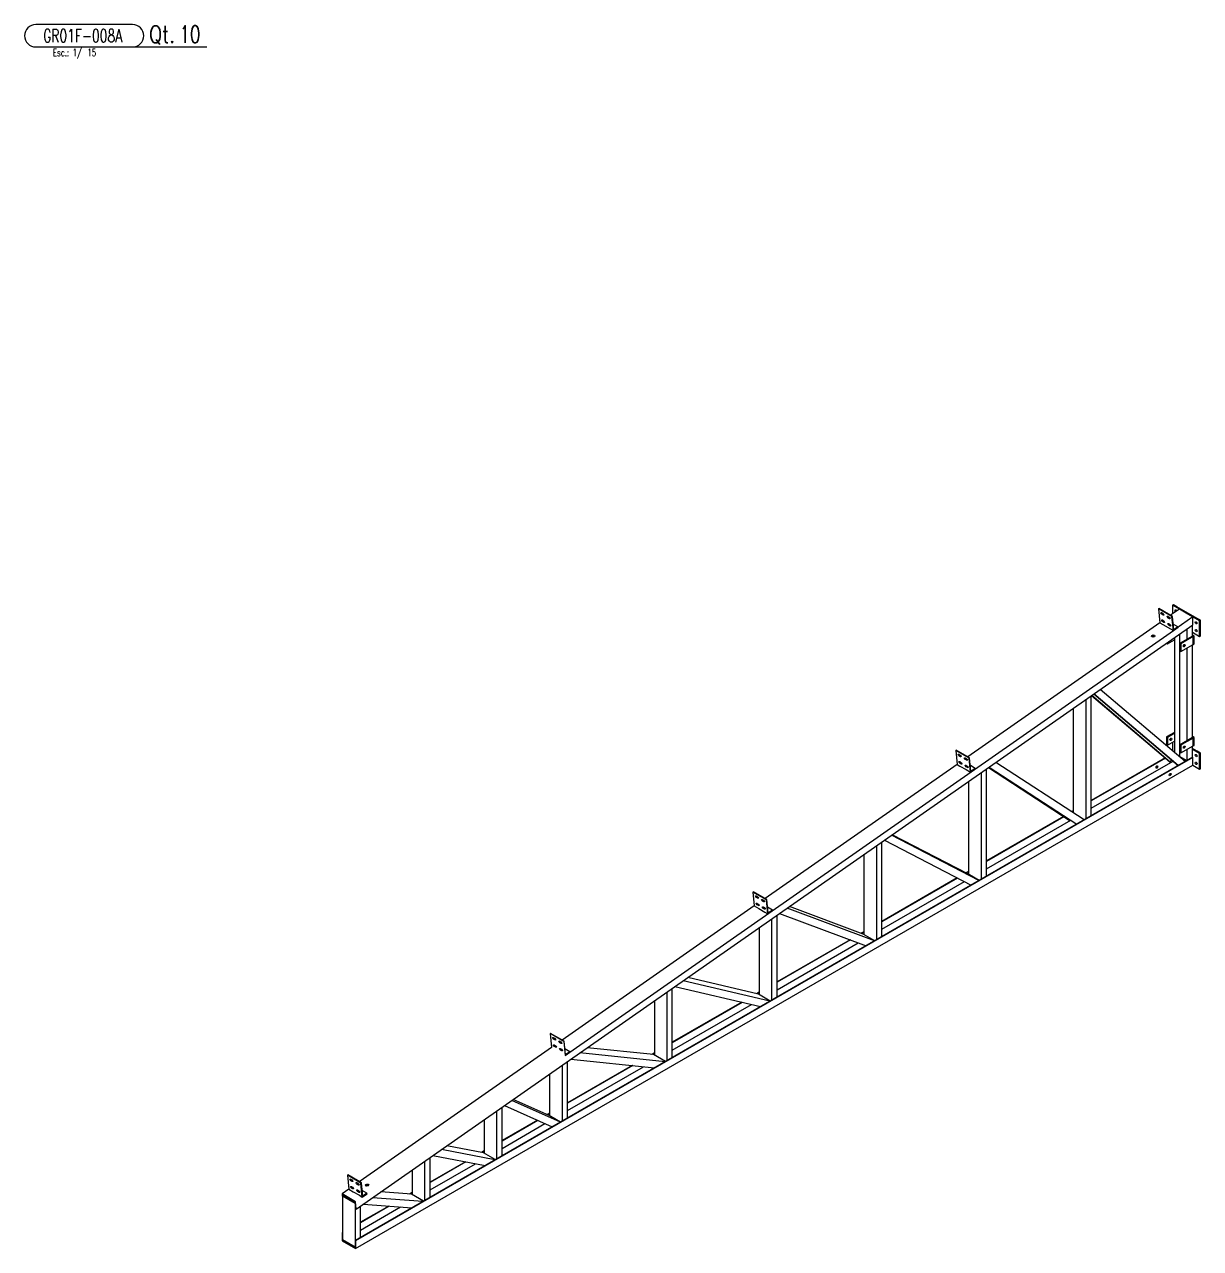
# Model space of a CAD drawing. Extents: x 8920 to 18626, y -10146 to 3021.
# Drawn here: x 9468 to 15621, y -10146 to -3740 of the extents above; entities that cross this region are included whole.
import ezdxf
from ezdxf.enums import TextEntityAlignment as Align

# ---------------------------------------------------------------- set-up
doc = ezdxf.new("R2010")
doc.units = 0
doc.header["$LTSCALE"] = 10
doc.header["$MEASUREMENT"] = 0
doc.layers.get('0').update_dxf_attribs({"linetype": 'CONTINUOUS'})
for name, color, linetype in [('MARK_QTA', 4, 'CONTINUOUS'), ('MARK_SLOT', 6, 'CONTINUOUS'), ('SECT-CUT', 7, 'CONTINUOUS')]:
    doc.layers.add(name, color=color, linetype=linetype)
doc.styles.add('MARK', font='ROMANS', dxfattribs={"width": 0.7})
doc.styles.add('ROMANS', font='romans.shx', dxfattribs={"width": 0.7})

# ---------------------------------------------------------------- blocks, each defined once
blk = doc.blocks.new('M8_COM')
at = {"layer": 'MARK_QTA'}
blk.add_line((7.44, 0), (62.29, 0), dxfattribs=at)
at = {"layer": 'MARK_SLOT'}
blk.add_lwpolyline([(2.61, 7.84, 1), (2.61, 0), (36.41, 0, 1), (36.41, 7.84)], format="xyb", close=True, dxfattribs=at)
at = {"color": 4, "style": 'MARK', "width": 0.7}
blk.add_text('Esc.: 1/', height=2.55, dxfattribs=at).set_placement((13.66, -2.14), align=Align.MIDDLE)
for tag, height, p in [('MAR_PEZ', 4.5, (18.99, 3.92)), ('ESCALA', 2.55, (24.58, -1.95))]:
    blk.add_attdef(tag, text='', height=height, dxfattribs=at).set_placement(p, align=Align.MIDDLE)
at = {"style": 'MARK', "width": 0.7, "flags": 1}
for tag, p in [('TRA_PEZ', (-1.14, -0.81)), ('TIP_PEZ', (-1.14, -3.22)), ('DES_PEZ', (-1.14, -1.62)), ('NOT_PEZ', (-1.14, -2.42)), ('ING_PEZ', (-1.14, -4.03)), ('COS_PEZ', (-1.14, -4.83))]:
    blk.add_attdef(tag, p, '', height=0.525, dxfattribs=at)
at = {"layer": 'MARK_QTA', "style": 'ROMANS', "width": 0.8}
blk.add_text('Qt. ', height=6, dxfattribs=at).set_placement((48.34, 4.13), align=Align.MIDDLE)
at = {"layer": 'MARK_QTA', "style": 'MARK', "width": 0.7}
blk.add_attdef('QTA_PEZ', (52.82, 1.43), '', height=6, dxfattribs=at)

msp = doc.modelspace()

# ---------------------------------------------------------------- linework, layer by layer
at = {"layer": 'SECT-CUT'}
for p, q in [((15479.70815, -6776.73948), (15475.18266, -6779.35227)), ((15510.538, -6799.76468), (15475.18266, -6779.35227)), ((15475.18266, -6779.35227), (15475.18266, -6799.76468)), ((15497.38582, -6786.94569), (15479.70815, -6776.73948)), ((15603.45183, -6848.18293), (15497.38582, -6786.94569)), ((15403.29821, -6796.70335), (15401.18862, -6798.1786)), ((15401.18862, -6798.1786), (15408.24433, -6871.2431)), ((15471.8993, -6839.00343), (15401.18862, -6798.1786)), ((15474.00888, -6837.52817), (15403.29821, -6796.70335)), ((15413.98774, -6820.09257), (15414.83798, -6817.75913)), ((15415.41567, -6823.74132), (15413.98774, -6820.09257)), ((15414.83798, -6817.75913), (15417.46834, -6818.10789)), ((15418.28532, -6826.56799), (15415.41567, -6823.74132)), ((15416.09733, -6818.61732), (15416.33758, -6817.95796)), ((15417.52526, -6822.26607), (15416.09733, -6818.61732)), ((15417.46834, -6818.10789), (15425.24651, -6822.59862)), ((15420.3949, -6825.09273), (15417.52526, -6822.26607)), ((15420.3949, -6825.09273), (15418.28532, -6826.56799)), ((15426.06349, -6831.05872), (15418.28532, -6826.56799)), ((15428.17308, -6829.58347), (15420.3949, -6825.09273)), ((15425.24651, -6822.59862), (15428.11616, -6825.42528)), ((15428.17308, -6829.58347), (15426.06349, -6831.05872)), ((15428.69385, -6831.40748), (15426.06349, -6831.05872)), ((15428.11616, -6825.42528), (15429.54409, -6829.07403)), ((15429.30384, -6829.73339), (15428.17308, -6829.58347)), ((15429.54409, -6829.07403), (15428.69385, -6831.40748)), ((15446.51465, -6838.87199), (15447.36489, -6836.53855)), ((15447.94258, -6842.52074), (15446.51465, -6838.87199)), ((15447.36489, -6836.53855), (15449.99525, -6836.88731)), ((15450.81223, -6845.34741), (15447.94258, -6842.52074)), ((15448.62424, -6837.39674), (15448.86449, -6836.73738)), ((15450.05217, -6841.04549), (15448.62424, -6837.39674)), ((15449.99525, -6836.88731), (15457.77343, -6841.37804)), ((15452.92181, -6843.87216), (15450.05217, -6841.04549)), ((15454.05245, -6839.22973), (15450.63371, -6841.61832)), ((15450.81223, -6845.34741), (15452.92181, -6843.87216)), ((15458.5904, -6849.83814), (15450.81223, -6845.34741)), ((15460.69999, -6848.36289), (15452.92181, -6843.87216)), ((15457.77343, -6841.37804), (15460.64307, -6844.2047)), ((15460.69999, -6848.36289), (15458.5904, -6849.83814)), ((15461.22076, -6850.1869), (15458.5904, -6849.83814)), ((15460.64307, -6844.2047), (15462.071, -6847.85345)), ((15461.83075, -6848.51282), (15460.69999, -6848.36289)), ((15462.071, -6847.85345), (15461.22076, -6850.1869)), ((15510.538, -6799.76468), (15464.41542, -6831.98938)), ((15474.00888, -6837.52817), (15471.8993, -6839.00343)), ((15478.95501, -6912.06793), (15471.8993, -6839.00343)), ((15480.84178, -6908.28538), (15474.00888, -6837.52817)), ((15475.18266, -6799.76468), (15475.18266, -6824.46658)), ((15487.91058, -6807.11315), (15489.36033, -6803.90871)), ((15489.36033, -6811.99162), (15487.91058, -6807.11315)), ((15489.36033, -6803.90871), (15492.86033, -6804.25542)), ((15490.82493, -6813.53771), (15489.36033, -6811.99162)), ((15581.24868, -6840.58951), (15492.18485, -6902.81619)), ((15492.43607, -6804.50036), (15492.56033, -6804.2257)), ((15493.88582, -6809.37883), (15492.43607, -6804.50036)), ((15492.86033, -6804.25542), (15496.36033, -6807.95017)), ((15495.03744, -6810.59454), (15493.88582, -6809.37883)), ((15496.36033, -6807.95017), (15496.78361, -6809.37453)), ((15545.89334, -6820.1771), (15510.538, -6799.76468)), ((15616.60402, -6861.00193), (15545.89334, -6820.1771)), ((15581.24869, -6840.58965), (15581.24868, -6840.58951)), ((15581.2488, -6881.63899), (15581.24869, -6840.58965)), ((15621.1295, -6858.38914), (15603.45183, -6848.18293)), ((11204.06308, -9939.86944), (15581.2488, -6881.63899)), ((12320.99934, -9118.44438), (15478.94844, -6912.06414)), ((15408.24357, -6871.23525), (15337.89041, -6920.38925)), ((15408.24433, -6871.2431), (15423.44712, -6880.02044)), ((15417.70127, -6858.54757), (15418.55151, -6856.21413)), ((15419.1292, -6862.19632), (15417.70127, -6858.54757)), ((15418.55151, -6856.21413), (15421.18187, -6856.56289)), ((15421.99885, -6865.02299), (15419.1292, -6862.19632)), ((15419.81086, -6857.07232), (15420.05111, -6856.41296)), ((15421.23879, -6860.72107), (15419.81086, -6857.07232)), ((15423.66473, -6857.99637), (15420.92286, -6859.91378)), ((15421.18187, -6856.56289), (15428.96004, -6861.05362)), ((15424.10843, -6863.54774), (15421.23879, -6860.72107)), ((15421.99885, -6865.02299), (15424.10843, -6863.54774)), ((15429.77702, -6869.51372), (15421.99885, -6865.02299)), ((15423.44712, -6880.02044), (15463.75221, -6903.29059)), ((15431.88661, -6868.03847), (15424.10843, -6863.54774)), ((15428.96004, -6861.05362), (15431.82969, -6863.88028)), ((15431.88661, -6868.03847), (15429.77702, -6869.51372)), ((15432.40738, -6869.86248), (15429.77702, -6869.51372)), ((15431.82969, -6863.88028), (15433.25762, -6867.52903)), ((15433.01737, -6868.18839), (15431.88661, -6868.03847)), ((15433.25762, -6867.52903), (15432.40738, -6869.86248)), ((15450.22818, -6877.32699), (15451.07843, -6874.99355)), ((15451.65612, -6880.97574), (15450.22818, -6877.32699)), ((15451.07843, -6874.99355), (15453.70878, -6875.34231)), ((15454.52576, -6883.80241), (15451.65612, -6880.97574)), ((15452.33777, -6875.85174), (15452.57802, -6875.19238)), ((15453.7657, -6879.50049), (15452.33777, -6875.85174)), ((15453.70878, -6875.34231), (15461.48696, -6879.83304)), ((15456.63535, -6882.32716), (15453.7657, -6879.50049)), ((15456.63535, -6882.32716), (15454.52576, -6883.80241)), ((15462.30393, -6888.29314), (15454.52576, -6883.80241)), ((15464.41352, -6886.81789), (15456.63535, -6882.32716)), ((15461.48696, -6879.83304), (15464.3566, -6882.65971)), ((15464.41352, -6886.81789), (15462.30393, -6888.29314)), ((15464.93429, -6888.6419), (15462.30393, -6888.29314)), ((15463.75221, -6903.29059), (15478.95501, -6912.06793)), ((15464.3566, -6882.65971), (15465.78453, -6886.30846)), ((15465.54428, -6886.96782), (15464.41352, -6886.81789)), ((15465.78453, -6886.30846), (15464.93429, -6888.6419)), ((15503.34404, -6892.54936), (15477.9038, -6877.86143)), ((15478.95501, -6912.06793), (15503.56685, -6894.85666)), ((15503.34404, -6892.54936), (15480.84178, -6908.28538)), ((15503.56685, -6894.85666), (15503.34404, -6892.54936)), ((15549.07532, -6904.1178), (15549.07532, -6958.40779)), ((15550.48953, -6957.5913), (15550.48953, -6903.12972)), ((15578.77381, -6920.8103), (15578.77381, -6883.3682)), ((15593.9766, -6868.3504), (15595.42635, -6865.14596)), ((15595.42635, -6873.22886), (15593.9766, -6868.3504)), ((15593.9766, -6909.17523), (15595.42635, -6905.97079)), ((15595.42635, -6914.05369), (15593.9766, -6909.17523)), ((15595.42635, -6865.14596), (15598.92635, -6865.49266)), ((15598.92635, -6876.92361), (15595.42635, -6873.22886)), ((15595.42635, -6905.97079), (15598.92635, -6906.31749)), ((15598.92635, -6917.74844), (15595.42635, -6914.05369)), ((15598.50208, -6865.73761), (15598.62635, -6865.46294)), ((15599.95183, -6870.61607), (15598.50208, -6865.73761)), ((15598.50208, -6906.56244), (15598.62635, -6906.28777)), ((15599.95183, -6911.4409), (15598.50208, -6906.56244)), ((15598.92635, -6865.49266), (15602.42635, -6869.18741)), ((15602.42635, -6877.27031), (15598.92635, -6876.92361)), ((15598.92635, -6906.31749), (15602.42635, -6910.01224)), ((15602.42635, -6918.09514), (15598.92635, -6917.74844)), ((15603.45183, -6874.31082), (15599.95183, -6870.61607)), ((15603.45183, -6915.13565), (15599.95183, -6911.4409)), ((15602.42635, -6869.18741), (15603.8761, -6874.06587)), ((15603.8761, -6874.06587), (15602.42635, -6877.27031)), ((15602.42635, -6910.01224), (15603.8761, -6914.8907)), ((15603.8761, -6914.8907), (15602.42635, -6918.09514)), ((15603.75183, -6874.34054), (15603.45183, -6874.31082)), ((15603.75183, -6915.16537), (15603.45183, -6915.13565)), ((15621.1295, -6858.38914), (15616.60402, -6861.00193)), ((15616.60402, -6942.65159), (15616.60402, -6861.00193)), ((15621.1295, -6940.0388), (15621.1295, -6858.38914)), ((15337.89041, -6920.38925), (14403.57279, -7573.17365)), ((15364.27039, -6941.33041), (15366.88179, -6937.12743)), ((15366.91663, -6945.22366), (15364.27039, -6941.33041)), ((15365.03449, -6942.45458), (15367.0776, -6939.16625)), ((15366.14531, -6944.08887), (15375.51134, -6937.54506)), ((15366.88179, -6937.12743), (15373.22112, -6935.07676)), ((15373.27039, -6946.52656), (15366.91663, -6945.22366)), ((15367.0776, -6939.16625), (15373.41692, -6937.11558)), ((15373.22112, -6935.07676), (15379.57487, -6936.37966)), ((15379.60971, -6944.4759), (15373.27039, -6946.52656)), ((15373.41692, -6937.11558), (15379.77068, -6938.41848)), ((15379.57487, -6936.37966), (15382.22112, -6940.27291)), ((15382.22112, -6940.27291), (15379.60971, -6944.4759)), ((15379.77068, -6938.41848), (15381.65282, -6941.18756)), ((15443.92854, -6977.58122), (15443.92854, -6978.82021)), ((15443.92854, -6978.82021), (15448.41867, -6981.41258)), ((15448.41867, -6981.41258), (15484.7286, -6960.44903)), ((15448.41867, -6974.44408), (15448.41867, -6981.41258)), ((15484.7286, -6949.07524), (15484.7286, -6960.44903)), ((15484.7286, -6960.44903), (15484.7286, -7491.17181)), ((15486.14282, -7550.44369), (15486.14282, -6948.08716)), ((15513.01287, -7571.1199), (15513.01287, -6929.31373)), ((15578.77381, -6941.26136), (15514.1796, -6978.55485)), ((15518.66973, -6981.14722), (15514.1796, -6978.55485)), ((15514.1796, -6978.55485), (15514.1796, -7019.37967)), ((15536.3474, -6970.94101), (15518.66973, -6981.14722)), ((15518.66973, -6981.14722), (15518.66973, -7021.97205)), ((15583.26393, -6943.85374), (15536.3474, -6970.94101)), ((15578.77381, -6941.26136), (15578.77381, -6920.8103)), ((15578.77381, -6920.8103), (15616.60402, -6942.65159)), ((15587.75406, -6941.26136), (15578.77381, -6936.07661)), ((15583.26393, -6943.85374), (15578.77381, -6941.26136)), ((15583.26393, -6943.85374), (15587.75406, -6941.26136)), ((15583.26393, -6984.67857), (15583.26393, -6943.85374)), ((15583.26393, -6984.67857), (15587.75406, -6982.08619)), ((15587.75406, -6982.08619), (15587.75406, -6941.26136)), ((15616.60402, -6942.65159), (15621.1295, -6940.0388)), ((15514.1796, -7019.37967), (15518.66973, -7021.97205)), ((15518.66973, -7021.97205), (15583.26393, -6984.67857)), ((15531.39765, -6994.21117), (15532.8474, -6989.3327)), ((15532.8474, -6997.41561), (15531.39765, -6994.21117)), ((15531.85727, -6994.47653), (15531.53227, -6994.50872)), ((15535.35727, -6990.78178), (15531.85727, -6994.47653)), ((15532.8474, -6989.3327), (15536.3474, -6985.63795)), ((15536.3474, -6997.06891), (15532.8474, -6997.41561)), ((15536.80702, -6985.90331), (15535.35727, -6990.78178)), ((15536.3474, -6985.63795), (15539.8474, -6985.29125)), ((15539.8474, -6993.37416), (15536.3474, -6997.06891)), ((15536.6724, -6985.60576), (15536.80702, -6985.90331)), ((15539.8474, -6985.29125), (15541.29715, -6988.49569)), ((15541.29715, -6988.49569), (15539.8474, -6993.37416)), ((15549.07532, -7004.41737), (15549.07532, -7489.13057)), ((15550.48953, -7488.31407), (15550.48953, -7003.60088)), ((15578.77381, -7471.98414), (15578.77381, -6987.27095)), ((15541.24915, -7597.15299), (15096.5949, -7220.25457)), ((15021.22011, -7272.91706), (15021.22011, -7897.3919)), ((15049.50438, -7881.06197), (15049.50438, -7253.15555)), ((15051.55237, -7251.72467), (15461.44004, -7599.15419)), ((15462.85425, -7599.97068), (15051.79955, -7251.55197)), ((15062.79928, -7243.86674), (15504.57611, -7618.32618)), ((15504.84434, -7618.17132), (15063.04646, -7243.69403)), ((14955.45918, -7318.86258), (14955.45918, -7865.48159)), ((15484.7286, -7445.16223), (15443.92854, -7468.71816)), ((15448.41867, -7471.31053), (15443.92854, -7468.71816)), ((15443.92854, -7468.71816), (15443.92854, -7509.54298)), ((15466.09634, -7461.10432), (15448.41867, -7471.31053)), ((15448.41867, -7471.31053), (15448.41867, -7512.13536)), ((15448.41867, -7512.13536), (15484.7286, -7491.17181)), ((15461.14659, -7484.37448), (15462.59634, -7479.49601)), ((15462.59634, -7487.57892), (15461.14659, -7484.37448)), ((15461.60621, -7484.63984), (15461.28121, -7484.67203)), ((15465.10621, -7480.94509), (15461.60621, -7484.63984)), ((15462.59634, -7479.49601), (15466.09634, -7475.80126)), ((15466.09634, -7487.23222), (15462.59634, -7487.57892)), ((15466.55596, -7476.06662), (15465.10621, -7480.94509)), ((15484.7286, -7450.34698), (15466.09634, -7461.10432)), ((15466.09634, -7475.80126), (15469.59634, -7475.45456)), ((15469.59634, -7483.53747), (15466.09634, -7487.23222)), ((15466.42134, -7475.76907), (15466.55596, -7476.06662)), ((15469.59634, -7475.45456), (15471.04609, -7478.659)), ((15471.04609, -7478.659), (15469.59634, -7483.53747)), ((15484.7286, -7491.17181), (15484.7286, -7549.24497)), ((15578.77381, -7471.98414), (15514.1796, -7509.27762)), ((15583.26393, -7474.57652), (15536.3474, -7501.66379)), ((15587.75406, -7471.98414), (15578.77381, -7466.79939)), ((15583.26393, -7474.57652), (15578.77381, -7471.98414)), ((15583.26393, -7474.57652), (15587.75406, -7471.98414)), ((15583.26393, -7515.40135), (15583.26393, -7474.57652)), ((15587.75406, -7512.80897), (15587.75406, -7471.98414)), ((14342.43767, -7537.87727), (14340.32808, -7539.35252)), ((14340.32808, -7539.35252), (14347.38379, -7612.41703)), ((14411.03876, -7580.17735), (14340.32808, -7539.35252)), ((14413.14834, -7578.7021), (14342.43767, -7537.87727)), ((14353.1272, -7561.2665), (14353.97744, -7558.93305)), ((14353.97744, -7558.93305), (14356.6078, -7559.28181)), ((14355.23679, -7559.79125), (14355.47704, -7559.13189)), ((14356.6078, -7559.28181), (14364.38597, -7563.77254)), ((15443.92854, -7509.54298), (15448.41867, -7512.13536)), ((15475.18266, -7496.68316), (15475.18266, -7535.4281)), ((15475.18266, -7535.4281), (15475.18266, -7541.15362)), ((15518.66973, -7511.87), (15514.1796, -7509.27762)), ((15514.1796, -7509.27762), (15514.1796, -7550.10245)), ((15514.1796, -7550.10245), (15518.66973, -7552.69483)), ((15536.3474, -7501.66379), (15518.66973, -7511.87)), ((15518.66973, -7511.87), (15518.66973, -7552.69483)), ((15518.66973, -7552.69483), (15583.26393, -7515.40135)), ((15531.39765, -7524.93394), (15532.8474, -7520.05548)), ((15532.8474, -7528.13838), (15531.39765, -7524.93394)), ((15531.85727, -7525.19931), (15531.53227, -7525.2315)), ((15535.35727, -7521.50456), (15531.85727, -7525.19931)), ((15532.8474, -7520.05548), (15536.3474, -7516.36073)), ((15536.3474, -7527.79168), (15532.8474, -7528.13838)), ((15536.80702, -7516.62609), (15535.35727, -7521.50456)), ((15536.3474, -7516.36073), (15539.8474, -7516.01403)), ((15539.8474, -7524.09693), (15536.3474, -7527.79168)), ((15536.6724, -7516.32854), (15536.80702, -7516.62609)), ((15539.8474, -7516.01403), (15541.29715, -7519.21847)), ((15541.29715, -7519.21847), (15539.8474, -7524.09693)), ((15549.07532, -7535.14015), (15549.07532, -7592.63455)), ((15550.48953, -7591.81805), (15550.48953, -7534.32366)), ((15578.77381, -7575.48812), (15578.77381, -7517.99373)), ((15603.45183, -7543.02152), (15578.77381, -7528.77366)), ((15616.60402, -7555.84052), (15578.77381, -7533.99924)), ((15583.26393, -7515.40135), (15587.75406, -7512.80897)), ((15621.1295, -7553.22773), (15603.45183, -7543.02152)), ((15621.1295, -7553.22773), (15616.60402, -7555.84052)), ((15616.60402, -7637.49018), (15616.60402, -7555.84052)), ((15621.1295, -7634.87739), (15621.1295, -7553.22773)), ((15579.37485, -7575.14111), (11198.49478, -10104.44339)), ((11200.36862, -10146.35008), (15581.24868, -7617.0478)), ((14347.39514, -7612.42358), (13342.72682, -8314.36027)), ((14347.38379, -7612.41703), (14362.58658, -7621.19437)), ((14354.55513, -7564.91525), (14353.1272, -7561.2665)), ((14357.42478, -7567.74191), (14354.55513, -7564.91525)), ((14356.66472, -7563.44), (14355.23679, -7559.79125)), ((14359.53436, -7566.26666), (14356.66472, -7563.44)), ((14356.84073, -7599.7215), (14357.69097, -7597.38805)), ((14358.26866, -7603.37025), (14356.84073, -7599.7215)), ((14359.53436, -7566.26666), (14357.42478, -7567.74191)), ((14365.20295, -7572.23264), (14357.42478, -7567.74191)), ((14357.69097, -7597.38805), (14360.32133, -7597.73681)), ((14361.13831, -7606.19692), (14358.26866, -7603.37025)), ((14358.95032, -7598.24625), (14359.19057, -7597.58689)), ((14360.37825, -7601.895), (14358.95032, -7598.24625)), ((14367.31254, -7570.75739), (14359.53436, -7566.26666)), ((14362.80419, -7599.1703), (14360.06232, -7601.08771)), ((14360.32133, -7597.73681), (14368.0995, -7602.22755)), ((14363.24789, -7604.72166), (14360.37825, -7601.895)), ((14363.24789, -7604.72166), (14361.13831, -7606.19692)), ((14368.91648, -7610.68765), (14361.13831, -7606.19692)), ((14362.58658, -7621.19437), (14395.1135, -7639.97379)), ((14371.02607, -7609.2124), (14363.24789, -7604.72166)), ((14364.38597, -7563.77254), (14367.25562, -7566.59921)), ((14367.31254, -7570.75739), (14365.20295, -7572.23264)), ((14367.83331, -7572.5814), (14365.20295, -7572.23264)), ((14367.25562, -7566.59921), (14368.68355, -7570.24796)), ((14368.4433, -7570.90732), (14367.31254, -7570.75739)), ((14368.68355, -7570.24796), (14367.83331, -7572.5814)), ((14368.0995, -7602.22755), (14370.96915, -7605.05421)), ((14368.91648, -7610.68765), (14371.02607, -7609.2124)), ((14371.54684, -7611.03641), (14368.91648, -7610.68765)), ((14370.96915, -7605.05421), (14372.39708, -7608.70296)), ((14372.15682, -7609.36232), (14371.02607, -7609.2124)), ((14372.39708, -7608.70296), (14371.54684, -7611.03641)), ((14385.65411, -7580.04592), (14386.50435, -7577.71247)), ((14387.08204, -7583.69467), (14385.65411, -7580.04592)), ((14386.50435, -7577.71247), (14389.13471, -7578.06123)), ((14389.95169, -7586.52133), (14387.08204, -7583.69467)), ((14387.7637, -7578.57067), (14388.00395, -7577.91131)), ((14389.19163, -7582.21942), (14387.7637, -7578.57067)), ((14389.13471, -7578.06123), (14396.91289, -7582.55197)), ((14392.06127, -7585.04608), (14389.19163, -7582.21942)), ((14389.36764, -7618.50092), (14390.21789, -7616.16748)), ((14390.79557, -7622.14967), (14389.36764, -7618.50092)), ((14393.20982, -7580.414), (14389.78675, -7582.80562)), ((14392.06127, -7585.04608), (14389.95169, -7586.52133)), ((14397.72986, -7591.01207), (14389.95169, -7586.52133)), ((14390.21789, -7616.16748), (14392.84824, -7616.51624)), ((14393.66522, -7624.97634), (14390.79557, -7622.14967)), ((14391.47723, -7617.02567), (14391.71748, -7616.36631)), ((14392.90516, -7620.67442), (14391.47723, -7617.02567)), ((14399.83945, -7589.53681), (14392.06127, -7585.04608)), ((14392.84824, -7616.51624), (14400.62642, -7621.00697)), ((14395.7748, -7623.50109), (14392.90516, -7620.67442)), ((14395.7748, -7623.50109), (14393.66522, -7624.97634)), ((14403.55298, -7627.99182), (14395.7748, -7623.50109)), ((14396.91289, -7582.55197), (14399.78253, -7585.37863)), ((14397.72986, -7591.01207), (14399.83945, -7589.53681)), ((14400.36022, -7591.36083), (14397.72986, -7591.01207)), ((14399.78253, -7585.37863), (14401.21046, -7589.02738)), ((14400.97021, -7589.68674), (14399.83945, -7589.53681)), ((14401.21046, -7589.02738), (14400.36022, -7591.36083)), ((14400.62642, -7621.00697), (14403.49606, -7623.83363)), ((14413.14834, -7578.7021), (14411.03876, -7580.17735)), ((14418.09447, -7653.24186), (14411.03876, -7580.17735)), ((14419.98124, -7649.45931), (14413.14834, -7578.7021)), ((14442.4835, -7633.72329), (14417.04325, -7619.03537)), ((15012.41383, -7902.4762), (14550.02163, -7602.13168)), ((15436.59089, -7578.09152), (15049.50438, -7801.57602)), ((15049.50438, -7842.40086), (15477.44496, -7595.32924)), ((15393.26434, -7605.26983), (15049.50438, -7803.73974)), ((15388.31459, -7628.55632), (15389.76434, -7623.67785)), ((15389.76434, -7623.67785), (15393.26434, -7619.9831)), ((15438.10932, -7579.37857), (15393.26434, -7605.26983)), ((15393.26434, -7619.9831), (15396.76434, -7619.6364)), ((15396.34026, -7621.75898), (15394.89051, -7626.63745)), ((15395.43934, -7619.76765), (15396.34026, -7621.75898)), ((15396.76434, -7619.6364), (15398.21409, -7622.84084)), ((15398.21409, -7622.84084), (15396.76434, -7627.71931)), ((15461.44004, -7599.15419), (15462.85425, -7599.97068)), ((15581.24868, -7576.22297), (15462.10119, -7645.01281)), ((15462.85425, -7599.97068), (15470.05936, -7589.06905)), ((15511.53957, -7571.97051), (15513.01287, -7571.1199)), ((15512.41183, -7572.70986), (15512.41183, -7571.46691)), ((15513.01287, -7571.1199), (15549.07532, -7591.94056)), ((15545.89334, -7594.47167), (15521.40743, -7580.33472)), ((15581.24868, -7576.22297), (15579.37485, -7575.14111)), ((15581.22273, -7617.06278), (15616.60402, -7637.49018)), ((15581.24868, -7617.0478), (15581.24868, -7576.22297)), ((15593.9766, -7563.18899), (15595.42635, -7559.98455)), ((15595.42635, -7568.06745), (15593.9766, -7563.18899)), ((15593.9766, -7604.01382), (15595.42635, -7600.80938)), ((15595.42635, -7608.89228), (15593.9766, -7604.01382)), ((15595.42635, -7559.98455), (15598.92635, -7560.33125)), ((15598.92635, -7571.7622), (15595.42635, -7568.06745)), ((15595.42635, -7600.80938), (15598.92635, -7601.15608)), ((15598.92635, -7612.58703), (15595.42635, -7608.89228)), ((15598.50208, -7560.5762), (15598.62635, -7560.30153)), ((15599.95183, -7565.45466), (15598.50208, -7560.5762)), ((15598.50208, -7601.40103), (15598.62635, -7601.12636)), ((15599.95183, -7606.27949), (15598.50208, -7601.40103)), ((15598.92635, -7560.33125), (15602.42635, -7564.026)), ((15602.42635, -7572.1089), (15598.92635, -7571.7622)), ((15598.92635, -7601.15608), (15602.42635, -7604.85083)), ((15602.42635, -7612.93373), (15598.92635, -7612.58703)), ((15603.45183, -7569.14941), (15599.95183, -7565.45466)), ((15603.45183, -7609.97424), (15599.95183, -7606.27949)), ((15602.42635, -7564.026), (15603.8761, -7568.90446)), ((15603.8761, -7568.90446), (15602.42635, -7572.1089)), ((15602.42635, -7604.85083), (15603.8761, -7609.72929)), ((15603.8761, -7609.72929), (15602.42635, -7612.93373)), ((15603.75183, -7569.17913), (15603.45183, -7569.14941)), ((15603.75183, -7610.00396), (15603.45183, -7609.97424)), ((15462.10119, -7645.01281), (11200.36862, -10105.52525)), ((14401.44339, -7629.46707), (14393.66522, -7624.97634)), ((14395.1135, -7639.97379), (14418.09447, -7653.24186)), ((14403.55298, -7627.99182), (14401.44339, -7629.46707)), ((14404.07375, -7629.81583), (14401.44339, -7629.46707)), ((14403.49606, -7623.83363), (14404.92399, -7627.48238)), ((14404.68374, -7628.14174), (14403.55298, -7627.99182)), ((14404.92399, -7627.48238), (14404.07375, -7629.81583)), ((14418.09447, -7653.24186), (14442.70631, -7636.03059)), ((14442.4835, -7633.72329), (14419.98124, -7649.45931)), ((14442.70631, -7636.03059), (14442.4835, -7633.72329)), ((14473.21235, -7655.79641), (14473.21235, -8213.78432)), ((14501.49662, -8197.45439), (14501.49662, -7636.03489)), ((14511.15455, -7629.28714), (14933.73888, -7903.77467)), ((14511.23028, -7629.23423), (14935.15309, -7904.59116)), ((14514.60019, -7626.87976), (14973.48965, -7924.94909)), ((14514.67592, -7626.82684), (14973.57287, -7924.90105)), ((15389.76434, -7631.76076), (15388.31459, -7628.55632)), ((15391.39051, -7630.3322), (15389.21551, -7630.54765)), ((15393.26434, -7631.41406), (15389.76434, -7631.76076)), ((15394.89051, -7626.63745), (15391.39051, -7630.3322)), ((15396.76434, -7627.71931), (15393.26434, -7631.41406)), ((15457.15144, -7668.29929), (15458.60119, -7663.42082)), ((15458.60119, -7671.50373), (15457.15144, -7668.29929)), ((15460.22735, -7670.07517), (15458.05236, -7670.29062)), ((15458.60119, -7663.42082), (15462.10119, -7659.72607)), ((15462.10119, -7671.15703), (15458.60119, -7671.50373)), ((15463.72735, -7666.38042), (15460.22735, -7670.07517)), ((15462.10119, -7659.72607), (15465.60119, -7659.37937)), ((15465.60119, -7667.46228), (15462.10119, -7671.15703)), ((15465.1771, -7661.50195), (15463.72735, -7666.38042)), ((15464.27618, -7659.51062), (15465.1771, -7661.50195)), ((15465.60119, -7659.37937), (15467.05093, -7662.58381)), ((15467.05093, -7662.58381), (15465.60119, -7667.46228)), ((15616.60402, -7637.49018), (15621.1295, -7634.87739)), ((14407.45142, -7701.74193), (14407.45142, -8188.29856)), ((14955.45918, -7855.87305), (14947.62758, -7860.39462)), ((14955.45918, -7858.03676), (14949.39115, -7861.54014)), ((14904.91702, -7885.05358), (14501.49662, -8117.96845)), ((14906.68059, -7886.19909), (14501.49662, -8120.13217)), ((14501.49662, -8158.79328), (14941.97831, -7904.48106)), ((14933.73888, -7903.77467), (14935.15309, -7904.59116)), ((14935.15309, -7904.59116), (14937.11682, -7901.32331)), ((14462.01735, -8220.24776), (14004.03335, -7983.60007)), ((14403.60456, -8186.07757), (14007.31407, -7981.30791)), ((13925.2046, -8038.67575), (13925.2046, -8530.17675)), ((13953.48887, -8513.84682), (13953.48887, -8018.91424)), ((13967.01507, -8009.46382), (14420.89399, -8243.99035)), ((13859.44367, -8084.62127), (13859.44367, -8502.14552)), ((14407.45142, -8172.26547), (14393.01003, -8180.60321)), ((14407.45142, -8174.42919), (14394.98772, -8181.62511)), ((14462.4032, -8220.02499), (14403.60456, -8186.07757)), ((14348.24214, -8206.44997), (13953.48887, -8434.36087)), ((14350.21982, -8207.47187), (13953.48887, -8436.52459)), ((13953.48887, -8475.18571), (14385.55691, -8225.73111)), ((13281.5848, -8279.05991), (13279.47521, -8280.53516)), ((13279.47521, -8280.53516), (13286.53092, -8353.59966)), ((13350.18589, -8321.35999), (13279.47521, -8280.53516)), ((13352.29548, -8319.88473), (13281.5848, -8279.05991)), ((13292.27434, -8302.44913), (13293.12458, -8300.11569)), ((13293.70227, -8306.09788), (13292.27434, -8302.44913)), ((13293.12458, -8300.11569), (13295.75493, -8300.46445)), ((13296.57191, -8308.92455), (13293.70227, -8306.09788)), ((13294.38392, -8300.97388), (13294.62417, -8300.31452)), ((13295.81185, -8304.62263), (13294.38392, -8300.97388)), ((13295.75493, -8300.46445), (13303.53311, -8304.95518)), ((13298.6815, -8307.44929), (13295.81185, -8304.62263)), ((13298.6815, -8307.44929), (13296.57191, -8308.92455)), ((13304.35009, -8313.41528), (13296.57191, -8308.92455)), ((13306.45967, -8311.94003), (13298.6815, -8307.44929)), ((13303.53311, -8304.95518), (13306.40275, -8307.78184)), ((13306.45967, -8311.94003), (13304.35009, -8313.41528)), ((13306.98044, -8313.76404), (13304.35009, -8313.41528)), ((13306.40275, -8307.78184), (13307.83068, -8311.43059)), ((13307.59043, -8312.08995), (13306.45967, -8311.94003)), ((13307.83068, -8311.43059), (13306.98044, -8313.76404)), ((13324.80125, -8321.22855), (13325.65149, -8318.89511)), ((13326.22918, -8324.8773), (13324.80125, -8321.22855)), ((13325.65149, -8318.89511), (13328.28185, -8319.24387)), ((13329.09882, -8327.70397), (13326.22918, -8324.8773)), ((13326.91083, -8319.7533), (13327.15109, -8319.09394)), ((13328.33877, -8323.40205), (13326.91083, -8319.7533)), ((13328.28185, -8319.24387), (13336.06002, -8323.7346)), ((13331.20841, -8326.22872), (13328.33877, -8323.40205)), ((13332.36386, -8321.60062), (13328.93911, -8323.9934)), ((13329.09882, -8327.70397), (13331.20841, -8326.22872)), ((13336.877, -8332.1947), (13329.09882, -8327.70397)), ((13338.98658, -8330.71945), (13331.20841, -8326.22872)), ((13336.06002, -8323.7346), (13338.92966, -8326.56126)), ((13338.92966, -8326.56126), (13340.3576, -8330.21001)), ((13352.29548, -8319.88473), (13350.18589, -8321.35999)), ((13357.2416, -8394.42449), (13350.18589, -8321.35999)), ((13359.12838, -8390.64194), (13352.29548, -8319.88473)), ((13286.54917, -8353.61019), (12281.83281, -9055.58044)), ((13286.53092, -8353.59966), (13309.51189, -8366.86773)), ((13295.98787, -8340.90413), (13296.83811, -8338.57069)), ((13297.4158, -8344.55288), (13295.98787, -8340.90413)), ((13296.83811, -8338.57069), (13299.46847, -8338.91945)), ((13300.28544, -8347.37955), (13297.4158, -8344.55288)), ((13298.09745, -8339.42888), (13298.33771, -8338.76952)), ((13299.52539, -8343.07763), (13298.09745, -8339.42888)), ((13301.95133, -8340.35293), (13299.20945, -8342.27035)), ((13299.46847, -8338.91945), (13307.24664, -8343.41018)), ((13302.39503, -8345.9043), (13299.52539, -8343.07763)), ((13302.39503, -8345.9043), (13300.28544, -8347.37955)), ((13308.06362, -8351.87028), (13300.28544, -8347.37955)), ((13310.1732, -8350.39503), (13302.39503, -8345.9043)), ((13307.24664, -8343.41018), (13310.11628, -8346.23684)), ((13310.1732, -8350.39503), (13308.06362, -8351.87028)), ((13310.69397, -8352.21904), (13308.06362, -8351.87028)), ((13309.51189, -8366.86773), (13342.03881, -8385.64715)), ((13310.11628, -8346.23684), (13311.54422, -8349.88559)), ((13311.30396, -8350.54495), (13310.1732, -8350.39503)), ((13311.54422, -8349.88559), (13310.69397, -8352.21904)), ((13328.51478, -8359.68355), (13329.36502, -8357.35011)), ((13329.94271, -8363.3323), (13328.51478, -8359.68355)), ((13329.36502, -8357.35011), (13331.99538, -8357.69887)), ((13332.81235, -8366.15897), (13329.94271, -8363.3323)), ((13330.62436, -8358.2083), (13330.86462, -8357.54894)), ((13332.0523, -8361.85705), (13330.62436, -8358.2083)), ((13331.99538, -8357.69887), (13339.77355, -8362.1896)), ((13334.92194, -8364.68372), (13332.0523, -8361.85705)), ((13332.81235, -8366.15897), (13334.92194, -8364.68372)), ((13340.59053, -8370.6497), (13332.81235, -8366.15897)), ((13342.70012, -8369.17445), (13334.92194, -8364.68372)), ((13338.98658, -8330.71945), (13336.877, -8332.1947)), ((13339.50735, -8332.54346), (13336.877, -8332.1947)), ((13340.11734, -8330.86938), (13338.98658, -8330.71945)), ((13340.3576, -8330.21001), (13339.50735, -8332.54346)), ((13339.77355, -8362.1896), (13342.6432, -8365.01627)), ((13342.70012, -8369.17445), (13340.59053, -8370.6497)), ((13343.22089, -8370.99846), (13340.59053, -8370.6497)), ((13342.03881, -8385.64715), (13357.2416, -8394.42449)), ((13342.6432, -8365.01627), (13344.07113, -8368.66502)), ((13343.83087, -8369.32438), (13342.70012, -8369.17445)), ((13344.07113, -8368.66502), (13343.22089, -8370.99846)), ((13381.63063, -8374.90592), (13356.19039, -8360.21799)), ((13357.2416, -8394.42449), (13381.85344, -8377.21322)), ((13381.63063, -8374.90592), (13359.12838, -8390.64194)), ((13381.85344, -8377.21322), (13381.63063, -8374.90592)), ((13419.0413, -8392.31942), (13870.91166, -8561.52279)), ((13915.38, -8535.84899), (13458.48216, -8364.76307)), ((13856.56151, -8500.4815), (13470.91577, -8356.07602)), ((13377.19684, -8421.5551), (13377.19684, -8846.56917)), ((13405.48111, -8830.23924), (13405.48111, -8401.79358)), ((13311.43591, -8467.50062), (13311.43591, -8817.42163)), ((13859.44367, -8488.6579), (13845.88744, -8496.48458)), ((13859.44367, -8490.82162), (13848.16073, -8497.33582)), ((13916.59989, -8535.14468), (13856.56151, -8500.4815)), ((13787.4006, -8530.25198), (13405.48111, -8750.7533)), ((13789.67389, -8531.10322), (13405.48111, -8752.91702)), ((13405.48111, -8791.57813), (13830.29278, -8546.313)), ((12871.23298, -8775.05942), (13318.49042, -8880.46334)), ((13367.62007, -8852.09832), (12913.98313, -8745.19096)), ((13308.41126, -8815.67535), (12938.03148, -8728.38898)), ((12829.18909, -8804.43444), (12829.18909, -9162.9616)), ((12857.47336, -9146.63167), (12857.47336, -8784.67293)), ((13311.43591, -8805.05032), (13297.49053, -8813.10169)), ((13311.43591, -8807.21404), (13300.15187, -8813.72888)), ((13369.55889, -8850.97895), (13308.41126, -8815.67535)), ((12763.42816, -8850.37997), (12763.42816, -9133.53307)), ((13220.72384, -8857.42296), (12857.47336, -9067.14573)), ((13223.38518, -8858.05015), (12857.47336, -9069.30944)), ((12857.47336, -9107.97056), (13270.9378, -8869.25675)), ((12220.73194, -9020.30384), (12218.62235, -9021.77909)), ((12289.33303, -9062.60392), (12218.62235, -9021.77909)), ((12218.62235, -9021.77909), (12225.67806, -9094.84359)), ((12291.44261, -9061.12867), (12220.73194, -9020.30384)), ((12225.67542, -9094.81622), (11224.59475, -9794.2463)), ((12231.42147, -9043.69306), (12232.27171, -9041.35962)), ((12232.8494, -9047.34181), (12231.42147, -9043.69306)), ((12232.27171, -9041.35962), (12234.90207, -9041.70838)), ((12235.71905, -9050.16848), (12232.8494, -9047.34181)), ((12233.53106, -9042.21781), (12233.77131, -9041.55845)), ((12234.95899, -9045.86656), (12233.53106, -9042.21781)), ((12234.90207, -9041.70838), (12242.68024, -9046.19911)), ((12237.82863, -9048.69323), (12234.95899, -9045.86656)), ((12235.135, -9082.14806), (12235.98524, -9079.81462)), ((12236.56293, -9085.79681), (12235.135, -9082.14806)), ((12237.82863, -9048.69323), (12235.71905, -9050.16848)), ((12243.49722, -9054.65921), (12235.71905, -9050.16848)), ((12235.98524, -9079.81462), (12238.6156, -9080.16338)), ((12239.43258, -9088.62348), (12236.56293, -9085.79681)), ((12237.24459, -9080.67281), (12237.48484, -9080.01345)), ((12238.67252, -9084.32156), (12237.24459, -9080.67281)), ((12245.60681, -9053.18396), (12237.82863, -9048.69323)), ((12241.09846, -9081.59686), (12238.35659, -9083.51427)), ((12238.6156, -9080.16338), (12246.39378, -9084.65411)), ((12241.54216, -9087.14823), (12238.67252, -9084.32156)), ((12241.54216, -9087.14823), (12239.43258, -9088.62348)), ((12247.21075, -9093.11421), (12239.43258, -9088.62348)), ((12249.32034, -9091.63896), (12241.54216, -9087.14823)), ((12242.68024, -9046.19911), (12245.54989, -9049.02577)), ((12245.60681, -9053.18396), (12243.49722, -9054.65921)), ((12246.12758, -9055.00797), (12243.49722, -9054.65921)), ((12245.54989, -9049.02577), (12246.97782, -9052.67452)), ((12246.73757, -9053.33388), (12245.60681, -9053.18396)), ((12246.97782, -9052.67452), (12246.12758, -9055.00797)), ((12246.39378, -9084.65411), (12249.26342, -9087.48078)), ((12247.21075, -9093.11421), (12249.32034, -9091.63896)), ((12249.84111, -9093.46297), (12247.21075, -9093.11421)), ((12249.26342, -9087.48078), (12250.69135, -9091.12952)), ((12250.4511, -9091.78888), (12249.32034, -9091.63896)), ((12250.69135, -9091.12952), (12249.84111, -9093.46297)), ((12263.94838, -9062.47248), (12264.79863, -9060.13904)), ((12265.37632, -9066.12123), (12263.94838, -9062.47248)), ((12264.79863, -9060.13904), (12267.42898, -9060.4878)), ((12268.24596, -9068.9479), (12265.37632, -9066.12123)), ((12266.05797, -9060.99723), (12266.29822, -9060.33787)), ((12267.4859, -9064.64598), (12266.05797, -9060.99723)), ((12267.42898, -9060.4878), (12275.20716, -9064.97853)), ((12270.35555, -9067.47265), (12267.4859, -9064.64598)), ((12271.46984, -9062.82079), (12268.05506, -9065.20661)), ((12270.35555, -9067.47265), (12268.24596, -9068.9479)), ((12276.02413, -9073.43863), (12268.24596, -9068.9479)), ((12278.13372, -9071.96338), (12270.35555, -9067.47265)), ((12275.20716, -9064.97853), (12278.0768, -9067.80519)), ((12278.13372, -9071.96338), (12276.02413, -9073.43863)), ((12278.65449, -9073.78739), (12276.02413, -9073.43863)), ((12278.0768, -9067.80519), (12279.50473, -9071.45394)), ((12279.26448, -9072.11331), (12278.13372, -9071.96338)), ((12279.50473, -9071.45394), (12278.65449, -9073.78739)), ((12291.44261, -9061.12867), (12289.33303, -9062.60392)), ((12289.33303, -9062.60392), (12296.38874, -9135.66842)), ((12298.27551, -9131.88587), (12291.44261, -9061.12867)), ((12759.28762, -9131.14254), (12412.67467, -9095.44267)), ((12267.66191, -9100.92748), (12268.51216, -9098.59404)), ((12269.08985, -9104.57623), (12267.66191, -9100.92748)), ((12268.51216, -9098.59404), (12271.14251, -9098.9428)), ((12271.95949, -9107.4029), (12269.08985, -9104.57623)), ((12269.7715, -9099.45223), (12270.01175, -9098.79287)), ((12271.19943, -9103.10098), (12269.7715, -9099.45223)), ((12271.14251, -9098.9428), (12278.92069, -9103.43353)), ((12274.06908, -9105.92765), (12271.19943, -9103.10098)), ((12274.06908, -9105.92765), (12271.95949, -9107.4029)), ((12279.73766, -9111.89363), (12271.95949, -9107.4029)), ((12281.84725, -9110.41838), (12274.06908, -9105.92765)), ((12278.92069, -9103.43353), (12281.79033, -9106.2602)), ((12281.84725, -9110.41838), (12279.73766, -9111.89363)), ((12282.36802, -9112.24239), (12279.73766, -9111.89363)), ((12281.79033, -9106.2602), (12283.21826, -9109.90895)), ((12282.97801, -9110.56831), (12281.84725, -9110.41838)), ((12283.21826, -9109.90895), (12282.36802, -9112.24239)), ((12320.77777, -9116.14985), (12295.33753, -9101.46193)), ((12296.38874, -9135.66842), (12321.00058, -9118.45715)), ((12320.77777, -9116.14985), (12298.27551, -9131.88587)), ((12321.00058, -9118.45715), (12320.77777, -9116.14985)), ((12326.47819, -9155.66601), (12763.80801, -9200.70938)), ((12819.52565, -9168.54079), (12373.76353, -9122.62892)), ((12763.42816, -9121.44275), (12748.5442, -9130.036)), ((12763.42816, -9123.60646), (12751.72452, -9130.36356)), ((12821.79447, -9167.23088), (12759.28762, -9131.14254)), ((12281.18133, -9187.31379), (12281.18133, -9479.35403)), ((12309.4656, -9463.02409), (12309.4656, -9167.55228)), ((12646.97647, -9188.67616), (12309.4656, -9383.53815)), ((12650.15678, -9189.00372), (12309.4656, -9385.70187)), ((12309.4656, -9424.36298), (12706.9824, -9194.85655)), ((12215.4204, -9233.25931), (12215.4204, -9451.29609)), ((11966.51881, -9661.02452), (11966.51881, -9407.16064)), ((11979.32698, -9398.21189), (12229.10381, -9509.421)), ((12271.76611, -9484.78991), (12017.46444, -9371.5662)), ((12213.29126, -9450.06683), (12025.05954, -9366.2597)), ((11872.47361, -9472.86768), (11872.47361, -9647.26393)), ((11938.23454, -9426.92215), (11938.23454, -9677.35445)), ((12151.37334, -9474.81276), (11966.51881, -9581.53857)), ((12153.48927, -9475.75484), (11966.51881, -9583.70229)), ((12215.4204, -9437.83517), (12202.53186, -9445.27638)), ((12215.4204, -9439.99889), (12204.64778, -9446.21846)), ((12272.59975, -9484.3086), (12213.29126, -9450.06683)), ((11966.51881, -9622.3634), (12191.29654, -9492.58792)), ((11869.78417, -9645.71118), (11677.66173, -9608.97788)), ((11589.98445, -9878.41673), (11589.98445, -9670.2358)), ((11605.03738, -9659.7187), (11878.28944, -9711.96377)), ((11929.3372, -9682.49133), (11649.1253, -9628.91557)), ((11872.47361, -9635.83559), (11858.95487, -9643.64064)), ((11872.47361, -9637.99931), (11861.7702, -9644.17893)), ((11931.41323, -9681.29273), (11869.78417, -9645.71118)), ((11495.93925, -9735.94284), (11495.93925, -9864.45403)), ((11561.70018, -9689.99732), (11561.70018, -9894.74666)), ((11774.86586, -9692.18945), (11589.98445, -9798.93079)), ((11777.68119, -9692.72774), (11589.98445, -9801.0945)), ((11589.98445, -9839.75562), (11827.98532, -9702.34575)), ((11159.85401, -9761.36221), (11157.74442, -9762.83746)), ((11157.74442, -9762.83746), (11164.80013, -9835.90197)), ((11228.4551, -9803.66229), (11157.74442, -9762.83746)), ((11230.56469, -9802.18704), (11159.85401, -9761.36221)), ((11170.54354, -9784.75144), (11171.39379, -9782.41799)), ((11171.97148, -9788.40019), (11170.54354, -9784.75144)), ((11171.39379, -9782.41799), (11174.02414, -9782.76675)), ((11174.84112, -9791.22685), (11171.97148, -9788.40019)), ((11172.65313, -9783.27619), (11172.89338, -9782.61683)), ((11174.08106, -9786.92494), (11172.65313, -9783.27619)), ((11174.02414, -9782.76675), (11181.80232, -9787.25748)), ((11176.95071, -9789.7516), (11174.08106, -9786.92494)), ((11176.95071, -9789.7516), (11174.84112, -9791.22685)), ((11182.61929, -9795.71758), (11174.84112, -9791.22685)), ((11184.72888, -9794.24233), (11176.95071, -9789.7516)), ((11181.80232, -9787.25748), (11184.67196, -9790.08415)), ((11182.61929, -9795.71758), (11184.72888, -9794.24233)), ((11185.24965, -9796.06634), (11182.61929, -9795.71758)), ((11184.67196, -9790.08415), (11186.09989, -9793.7329)), ((11185.85964, -9794.39226), (11184.72888, -9794.24233)), ((11186.09989, -9793.7329), (11185.24965, -9796.06634)), ((11203.07046, -9803.53086), (11203.9207, -9801.19741)), ((11203.9207, -9801.19741), (11206.55105, -9801.54617)), ((11205.18004, -9802.05561), (11205.4203, -9801.39625)), ((11206.55105, -9801.54617), (11214.32923, -9806.03691)), ((11224.59475, -9794.2463), (11221.07288, -9796.70694)), ((11164.89522, -9835.95687), (11129.65794, -9860.57628)), ((11200.36862, -9901.40111), (11129.65794, -9860.57628)), ((11129.65794, -9860.57628), (11132.13281, -9886.34575)), ((11132.33788, -9870.05171), (11131.72758, -9863.69696)), ((11131.72758, -9863.69696), (11198.69059, -9902.35807)), ((11164.80013, -9835.90197), (11187.7811, -9849.17004)), ((11174.25707, -9823.20644), (11175.10732, -9820.87299)), ((11175.68501, -9826.85519), (11174.25707, -9823.20644)), ((11175.10732, -9820.87299), (11177.73767, -9821.22175)), ((11178.55465, -9829.68185), (11175.68501, -9826.85519)), ((11176.36666, -9821.73119), (11176.60691, -9821.07183)), ((11177.79459, -9825.37994), (11176.36666, -9821.73119)), ((11180.22054, -9822.65524), (11177.47866, -9824.57265)), ((11177.73767, -9821.22175), (11185.51585, -9825.71249)), ((11180.66424, -9828.2066), (11177.79459, -9825.37994)), ((11180.66424, -9828.2066), (11178.55465, -9829.68185)), ((11186.33283, -9834.17259), (11178.55465, -9829.68185)), ((11188.44241, -9832.69733), (11180.66424, -9828.2066)), ((11185.51585, -9825.71249), (11188.38549, -9828.53915)), ((11188.44241, -9832.69733), (11186.33283, -9834.17259)), ((11188.96318, -9834.52135), (11186.33283, -9834.17259)), ((11187.7811, -9849.17004), (11220.30801, -9867.94946)), ((11188.38549, -9828.53915), (11189.81342, -9832.1879)), ((11189.57317, -9832.84726), (11188.44241, -9832.69733)), ((11189.81342, -9832.1879), (11188.96318, -9834.52135)), ((11204.49839, -9807.17961), (11203.07046, -9803.53086)), ((11207.36803, -9810.00627), (11204.49839, -9807.17961)), ((11206.60797, -9805.70436), (11205.18004, -9802.05561)), ((11209.47762, -9808.53102), (11206.60797, -9805.70436)), ((11206.78399, -9841.98586), (11207.63423, -9839.65242)), ((11208.21192, -9845.63461), (11206.78399, -9841.98586)), ((11210.70991, -9803.94729), (11207.26656, -9806.35307)), ((11207.36803, -9810.00627), (11209.47762, -9808.53102)), ((11215.14621, -9814.49701), (11207.36803, -9810.00627)), ((11207.63423, -9839.65242), (11210.26459, -9840.00118)), ((11211.08156, -9848.46128), (11208.21192, -9845.63461)), ((11208.89357, -9840.51061), (11209.13383, -9839.85125)), ((11210.32151, -9844.15936), (11208.89357, -9840.51061)), ((11217.25579, -9813.02175), (11209.47762, -9808.53102)), ((11210.26459, -9840.00118), (11218.04276, -9844.49191)), ((11213.19115, -9846.98602), (11210.32151, -9844.15936)), ((11213.19115, -9846.98602), (11211.08156, -9848.46128)), ((11218.85974, -9852.95201), (11211.08156, -9848.46128)), ((11220.96932, -9851.47676), (11213.19115, -9846.98602)), ((11214.32923, -9806.03691), (11217.19887, -9808.86357)), ((11217.25579, -9813.02175), (11215.14621, -9814.49701)), ((11217.77656, -9814.84577), (11215.14621, -9814.49701)), ((11217.19887, -9808.86357), (11218.62681, -9812.51232)), ((11218.38656, -9813.17168), (11217.25579, -9813.02175)), ((11218.62681, -9812.51232), (11217.77656, -9814.84577)), ((11218.04276, -9844.49191), (11220.9124, -9847.31857)), ((11218.85974, -9852.95201), (11220.96932, -9851.47676)), ((11221.49009, -9853.30077), (11218.85974, -9852.95201)), ((11220.9124, -9847.31857), (11222.34034, -9850.96732)), ((11222.10008, -9851.62668), (11220.96932, -9851.47676)), ((11222.34034, -9850.96732), (11221.49009, -9853.30077)), ((11230.56469, -9802.18704), (11228.4551, -9803.66229)), ((11235.51081, -9876.7268), (11228.4551, -9803.66229)), ((11237.39758, -9872.94424), (11230.56469, -9802.18704)), ((11259.89984, -9857.20823), (11234.4596, -9842.5203)), ((11235.51081, -9876.7268), (11260.12265, -9859.51553)), ((11259.89984, -9857.20823), (11237.39758, -9872.94424)), ((11250.97473, -9815.18746), (11253.58613, -9810.98448)), ((11253.62097, -9819.08071), (11250.97473, -9815.18746)), ((11251.73882, -9816.31163), (11253.78194, -9813.0233)), ((11252.84965, -9817.94592), (11262.21567, -9811.40211)), ((11253.58613, -9810.98448), (11259.92545, -9808.93381)), ((11259.97473, -9820.38361), (11253.62097, -9819.08071)), ((11253.78194, -9813.0233), (11260.12126, -9810.97263)), ((11260.12265, -9859.51553), (11259.89984, -9857.20823)), ((11259.92545, -9808.93381), (11266.27921, -9810.23671)), ((11266.31405, -9818.33294), (11259.97473, -9820.38361)), ((11260.12126, -9810.97263), (11266.47502, -9812.27553)), ((11266.27921, -9810.23671), (11268.92545, -9814.12996)), ((11268.92545, -9814.12996), (11266.31405, -9818.33294)), ((11266.47502, -9812.27553), (11268.35716, -9815.04461)), ((11492.30182, -9862.35396), (11332.17741, -9850.35915)), ((11495.93925, -9853.22781), (11481.52991, -9861.54704)), ((11495.93925, -9855.39152), (11484.84717, -9861.79554)), ((11555.0539, -9898.58389), (11492.30182, -9862.35396)), ((11137.53611, -9867.05052), (11132.13281, -9870.17011)), ((11132.13281, -9870.17011), (11197.89374, -9908.1372)), ((11132.13281, -9870.17011), (11132.13281, -10098.78916)), ((11136.37545, -9870.17011), (11139.65743, -9868.27526)), ((11197.89374, -9905.68771), (11136.37545, -9870.17011)), ((11162.5384, -9885.2753), (11162.5384, -9881.4856)), ((11198.9517, -9905.0769), (11197.89374, -9905.68771)), ((11197.89374, -9908.1372), (11199.17459, -9907.39771)), ((11197.89374, -9908.1372), (11197.89374, -10136.75625)), ((11198.69059, -9902.35807), (11202.18924, -9938.78758)), ((11204.06308, -9939.86944), (11200.36862, -9901.40111)), ((11220.30801, -9867.94946), (11235.51081, -9876.7268)), ((11373.36552, -9923.99578), (11226.17802, -10008.97453)), ((11376.68278, -9924.24428), (11226.17802, -10011.13825)), ((11226.17802, -10088.46047), (11226.17802, -9924.41828)), ((11226.17802, -10049.79936), (11435.95537, -9928.68435)), ((11240.97694, -9914.07865), (11495.22796, -9933.12442)), ((11552.73616, -9899.92204), (11289.46587, -9880.20064)), ((11202.18924, -9938.78758), (11204.06308, -9939.86944)), ((11132.13281, -10063.27155), (11129.65794, -10064.70042)), ((11129.65794, -10064.70042), (11131.53177, -10065.78228)), ((11129.65794, -10064.70042), (11129.65794, -10105.52525)), ((11129.65794, -10105.52525), (11200.36862, -10146.35008)), ((11132.13281, -10065.43527), (11131.53177, -10065.78228)), ((11131.53177, -10065.78228), (11131.53177, -10104.44339)), ((11131.53177, -10104.44339), (11136.72901, -10101.44277)), ((11198.49478, -10143.10451), (11131.53177, -10104.44339)), ((11132.13281, -10098.78916), (11197.89374, -10136.75625)), ((11198.49478, -10104.44339), (11200.36862, -10105.52525)), ((11198.49478, -10104.44339), (11198.49478, -10143.10451)), ((11200.36862, -10105.52525), (11200.36862, -10146.35008)), ((11197.89374, -10136.75625), (11198.49478, -10136.40924))]:
    msp.add_line(p, q, dxfattribs=at)

# ---------------------------------------------------------------- block references
ref = msp.add_blockref('M8_COM', (9487.47774, -3857.44405), dxfattribs=dict(xscale=15, yscale=15, zscale=15))
ref.add_attrib('MAR_PEZ', 'GR01F-008A', dxfattribs={"color": 4, "height": 67.5, "style": 'MARK', "width": 0.7}).set_placement((9772.39657, -3798.5923), align=Align.MIDDLE)
ref.add_attrib('QTA_PEZ', '10', (10279.71325, -3835.98855), dxfattribs={"layer": 'MARK_QTA', "height": 90, "style": 'MARK', "width": 0.7})
ref.add_attrib('ESCALA', '15', dxfattribs={"color": 4, "height": 38.25, "style": 'MARK', "width": 0.7}).set_placement((9820.14531, -3886.75949), align=Align.MIDDLE)

doc.saveas('drawing.dxf')
